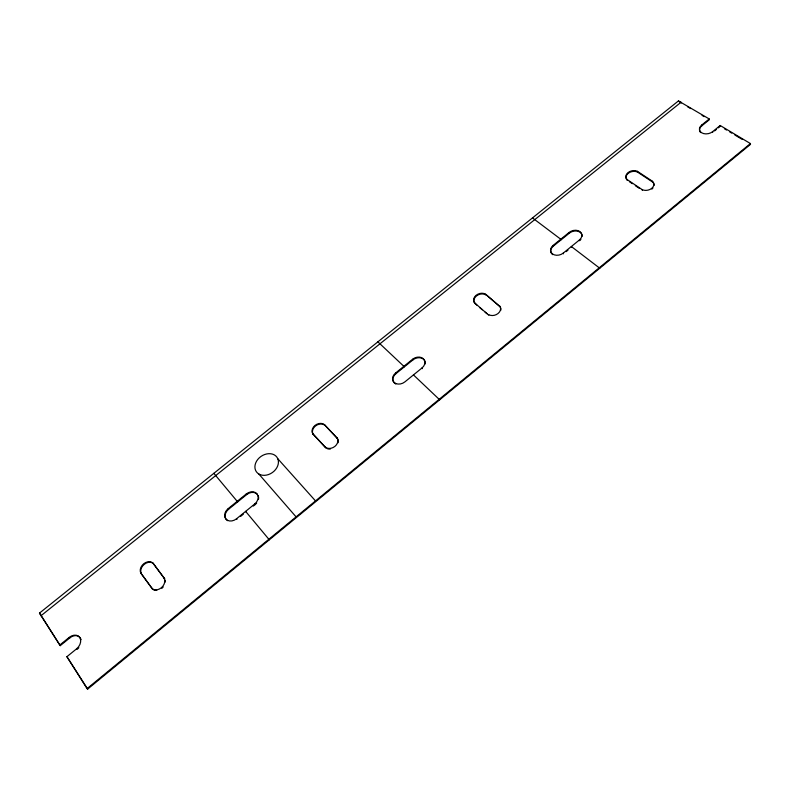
<?xml version="1.0" encoding="UTF-8"?>
<svg xmlns="http://www.w3.org/2000/svg" width="790" height="790" viewBox="0 0 790 790"><rect width="100%" height="100%" fill="white"/><g stroke="black" fill="none" stroke-linecap="round" stroke-linejoin="round"><path stroke-width="1.19" d="M59.625 645.173L69.244 637.382A8.917 6.705 -47.6 0 1 79.78 637.54A8.917 6.705 -47.6 0 1 76.591 648.827L66.913 656.697L87.078 688.604L750.431 143.563L720.194 125.501L712.59 131.683A7.762 5.392 -10.9 0 1 701.698 132.789A7.762 5.392 -10.9 0 1 701.658 125.087L709.232 118.954L678.442 100.923L39.5 613.089L60.228 645.657L69.846 637.876A8.907 6.695 -47.7 0 1 81.074 639.673M87.078 688.604L87.67 689.077L750.5 144.363L750.431 143.563M240.614 516.403L243.34 514.181M253.333 506.054L255.15 504.583A8.295 6.547 -37.1 0 0 256.681 503.052M566.173 251.625L567.971 250.173M714.575 130.933L716.481 129.392M718.377 127.842L720.283 126.291L720.194 125.501M236.516 518.793L254.716 503.99A8.295 6.547 -37.1 0 0 256.918 493.77A8.295 6.547 -37.1 0 0 246.253 493.997L228.162 508.651A8.354 6.567 -38.4 0 0 225.851 518.99A8.354 6.567 -38.4 0 0 236.516 518.793L236.97 519.366M421.998 367.972L404.885 381.886A7.979 6.271 -26 0 1 394.121 382.419A7.979 6.271 -26 0 1 395.553 373.048L412.568 359.272A7.949 6.231 -24.8 0 1 423.331 358.709A7.949 6.231 -24.8 0 1 421.998 367.972L422.304 368.644M563.29 253.076L579.406 239.982A7.801 5.806 -15.7 0 0 579.969 231.589A7.801 5.806 -15.7 0 0 569.136 232.438L553.109 245.423A7.811 5.846 -16.4 0 0 552.457 253.916A7.811 5.846 -16.4 0 0 563.29 253.076L563.487 253.807M227.589 520.679A8.344 6.567 -38.4 0 1 228.626 509.224L246.697 494.579A8.295 6.547 -37.1 0 1 257.333 494.343M395.839 384.039A7.969 6.271 -26 0 1 395.879 373.709L412.874 359.944A7.939 6.231 -24.8 0 1 421.366 358.087A7.939 6.231 -24.8 0 1 425.198 363.874M552.635 254.637A7.811 5.846 -16.4 0 1 553.316 246.154L569.323 233.178A7.801 5.806 -15.6 0 1 577.747 231.233A7.801 5.806 -15.6 0 1 582.112 236.328M700.552 132.562A7.762 5.392 -10.9 0 1 701.757 125.877L709.331 119.744L709.232 118.954M41.021 615.726L681.148 102.177M687.498 106.699L690.608 108.566M702.053 115.399L704.127 116.644M724.45 128.79L726.533 130.034M729.664 131.9L731.747 133.145M734.868 135.021L742.165 139.376M532.49 217.922L561.335 239.656M652.56 182.016L637.56 172.102A7.159 5.135 -13.3 0 0 628.178 173.365A7.159 5.135 -13.3 0 0 627.379 180.347L627.221 179.587A7.159 5.135 -13.3 0 1 628.03 172.605A7.159 5.135 -13.3 0 1 637.421 171.341L652.421 181.246L652.56 182.016A7.238 5.224 -12.7 0 1 654.011 185.472M627.221 179.587L642.152 189.6A7.238 5.224 -12.7 0 0 651.701 188.356A7.238 5.224 -12.7 0 0 652.421 181.246M629.363 181.68L632.346 183.685M635.328 185.69L639.308 188.356M678.442 100.923L681.257 102.967M66.913 656.697L87.67 689.077M476.834 305.187L474.731 302.945A7.248 5.54 -20.5 0 1 476.163 295.262A7.248 5.54 -20.5 0 1 485.544 294.196L499.675 306.372A7.317 5.649 -19.9 0 1 500.801 310.233M485.544 294.196L499.675 306.372M76.591 648.827L77.183 649.321A8.907 6.695 -47.7 0 0 78.842 647.672M474.731 302.945L488.793 315.22M479.589 307.498L482.354 309.818M485.109 312.129L486.956 313.679M69.244 637.382L69.846 637.876M377.887 341.853L404.391 366.817M413.456 374.914L439.675 399.799M153.023 563.171L164.695 578.853L153.023 563.171A7.93 6.093 -43.1 0 0 143.731 563.754A7.93 6.093 -43.1 0 0 140.808 573.056L152.371 588.866A8.009 6.211 -43.7 0 0 156.736 590.416M140.808 573.056L152.371 588.866M312.88 433.858L325.786 447.812L312.88 433.858A7.475 5.886 -31.5 0 1 315.022 425.415A7.475 5.886 -31.5 0 1 324.364 424.576L337.36 438.401A7.545 5.994 -31.5 0 1 338.1 442.726M324.364 424.576L337.36 438.401M277.794 458.733A12.61 9.875 -35 0 1 264.443 475.343A12.61 9.875 -35 0 1 257.767 459.444A12.61 9.875 -35 0 1 277.794 458.733L315.506 500.909M258.853 474.04L296.082 516.877M213.853 473.338L237.672 501.897M228.162 508.651L228.626 509.224M246.075 511.96L245.631 511.377L269.311 539.807M246.253 493.997L246.697 494.579M254.716 503.99L255.15 504.583M39.5 613.089L60.228 645.657M395.553 373.048L395.879 373.709M412.568 359.272L412.874 359.944M553.109 245.423L553.316 246.154M571.555 247.26L571.358 246.519L599.768 268.235M569.136 232.438L569.323 233.178M579.406 239.982L579.583 240.723A7.801 5.806 -15.6 0 0 580.887 239.39M637.421 171.341L637.56 172.102M642.152 189.6L642.3 190.36M701.658 125.087L701.757 125.877M712.59 131.683L712.679 132.483M258.221 495.814A8.295 6.547 -37.1 0 1 258.458 499.399M336.984 437.779A7.545 5.994 -31.5 0 1 334.901 446.39A7.545 5.994 -31.5 0 1 325.411 447.189M313.275 434.49A7.465 5.876 -31.5 0 1 315.407 426.037A7.465 5.876 -31.5 0 1 324.749 425.198M330.339 449.056A7.545 5.994 -31.5 0 1 327.1 448.582M499.438 305.661A7.317 5.649 -19.9 0 1 498.065 313.492A7.317 5.649 -19.9 0 1 488.536 314.529M474.988 303.637A7.238 5.54 -20.5 0 1 476.419 295.964A7.238 5.54 -20.5 0 1 485.791 294.897M164.172 578.31A8.009 6.211 -43.7 0 1 161.279 587.809A8.009 6.211 -43.7 0 1 151.848 588.333M165.219 580.314A8.009 6.211 -43.7 0 1 165.317 581.963M163.194 586.97A8.009 6.211 -43.7 0 1 161.812 588.333M141.331 573.599A7.92 6.083 -43.1 0 1 144.264 564.297A7.92 6.083 -43.1 0 1 153.546 563.724M652.935 188.01A7.238 5.224 -12.7 0 1 651.839 189.116"/></g></svg>
